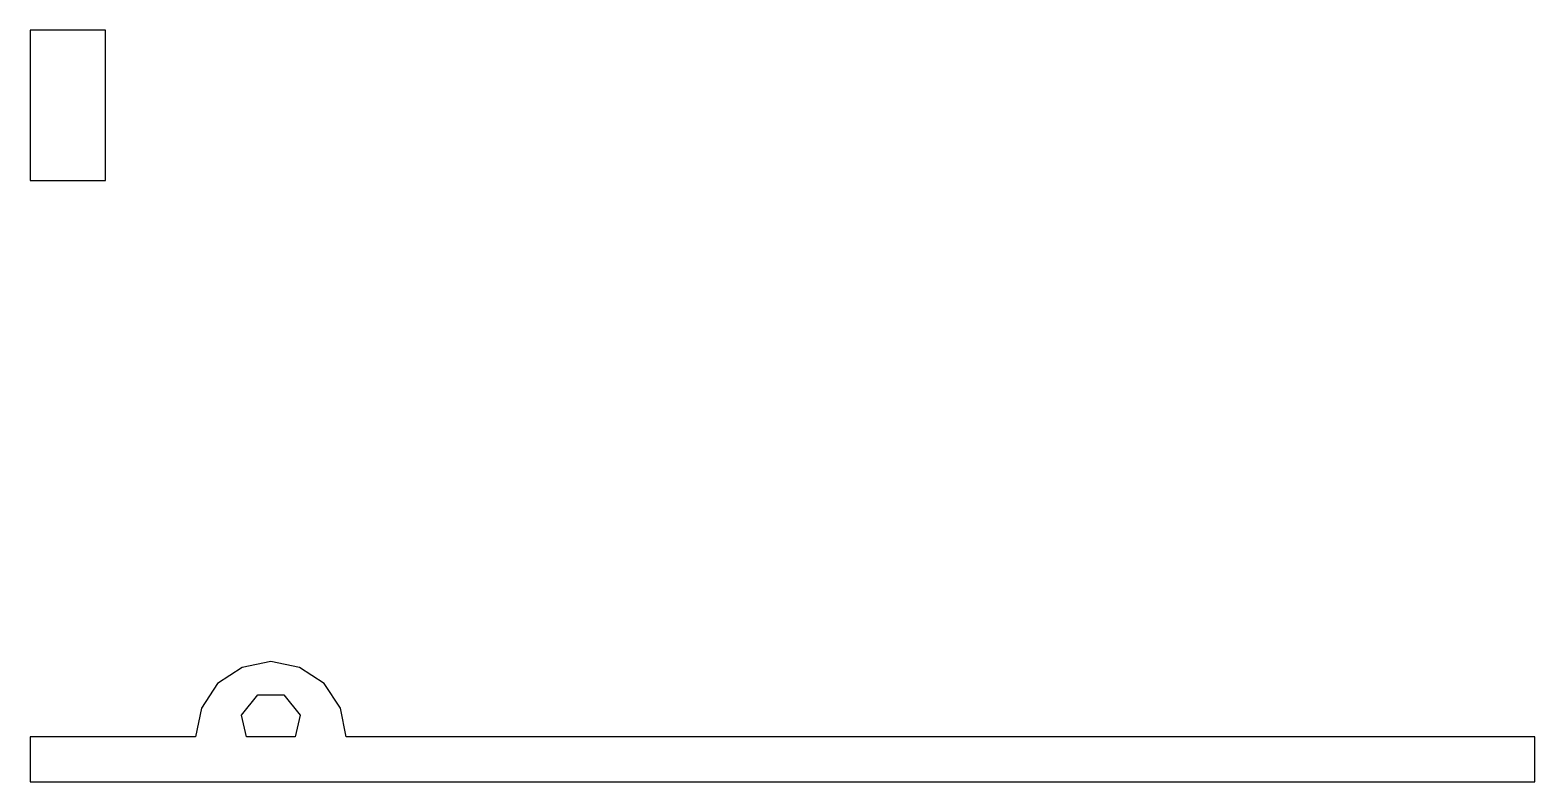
# Model space of a CAD drawing. Header units: metres. Extents: x 0 to 100, y -90 to -40.
import ezdxf

# ---------------------------------------------------------------- set-up
doc = ezdxf.new("R2010")
doc.units = ezdxf.units.M

msp = doc.modelspace()

# ---------------------------------------------------------------- linework, layer by layer
for p, q in [((5, -40), (0, -40)), ((0, -40), (0, -50)), ((5, -50), (5, -40)), ((0, -50), (5, -50)), ((16, -82), (14.0866, -82.3806)), ((17.9134, -82.3806), (16, -82)), ((14.0866, -82.3806), (12.4645, -83.4645)), ((19.5355, -83.4645), (17.9134, -82.3806)), ((12.4645, -83.4645), (11.3806, -85.0866)), ((20.6194, -85.0866), (19.5355, -83.4645)), ((14.0501, -85.555), (15.1322, -84.1981)), ((15.1322, -84.1981), (16.8678, -84.1981)), ((16.8678, -84.1981), (17.9498, -85.555)), ((11.3806, -85.0866), (11, -87)), ((14.38, -87), (14.0501, -85.555)), ((17.9498, -85.555), (17.62, -87)), ((21, -87), (20.6194, -85.0866)), ((11, -87), (0, -87)), ((0, -87), (0, -90)), ((17.62, -87), (14.38, -87)), ((100, -87), (21, -87)), ((100, -90), (100, -87)), ((0, -90), (100, -90))]:
    msp.add_line(p, q)

doc.saveas('drawing.dxf')
